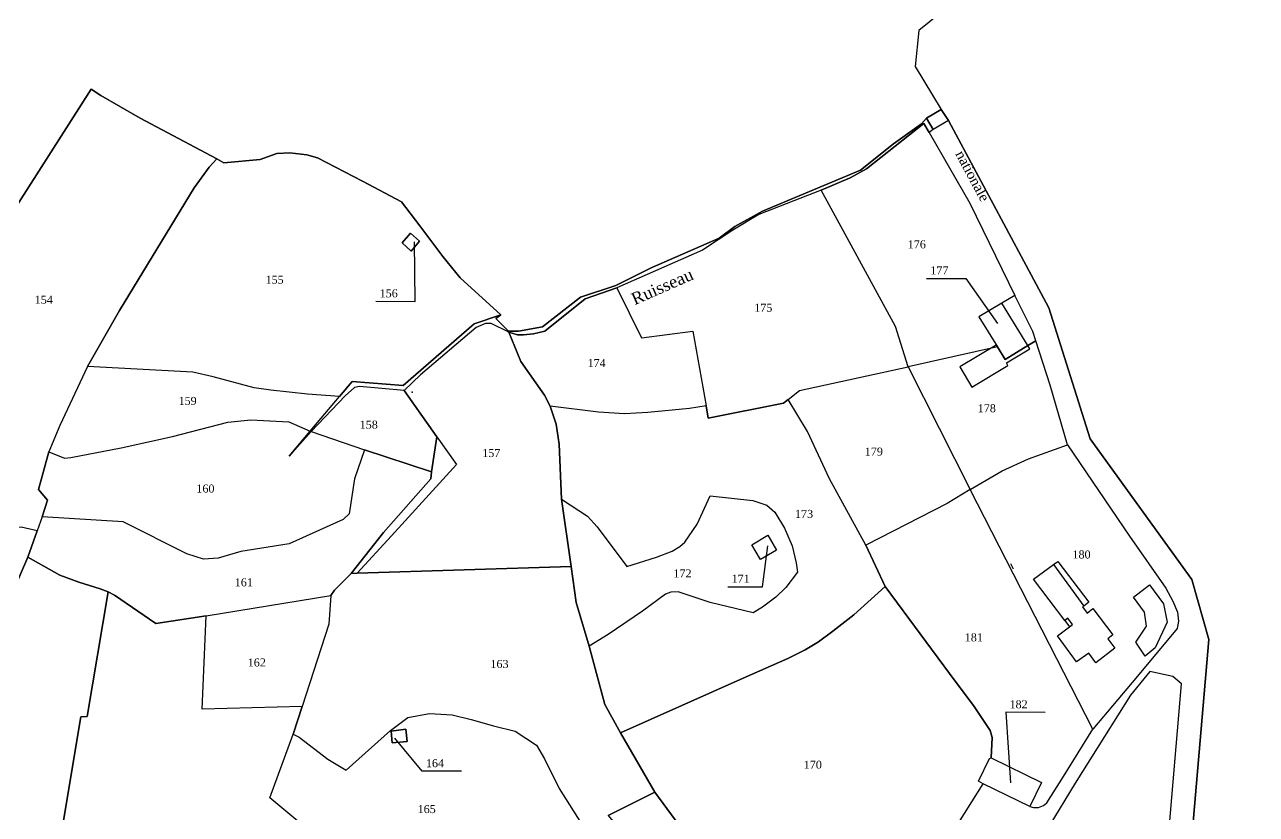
# Model space of a CAD drawing. Extents: x 1205702 to 1209329, y 6150197 to 6152796.
# Drawn here: x 1207962.3 to 1208270.1, y 6152014.1 to 6152211.2 of the extents above; entities that cross this region are included whole.
import ezdxf

# ---------------------------------------------------------------- set-up
doc = ezdxf.new("R2010")
doc.units = 0
doc.linetypes.add('CONTINU', pattern=[0])
doc.layers.get('0').update_dxf_attribs({"linetype": 'CONTINU'})
for name, color, linetype in [('1FLECHEFL', 7, 'CONTINU'), ('1LIEUDIT', 7, 'CONTINU'), ('1PARCELLE', 7, 'CONTINU'), ('1SECTION', 7, 'CONTINU'), ('1SUBDSECT', 7, 'CONTINU'), ('1TRONFLUV', 7, 'CONTINU'), ('1TROUPARCELLE', 7, 'CONTINU'), ('1ZONCOMM', 7, 'CONTINU'), ('3BATIDUR', 7, 'CONTINU'), ('3BATILEGER', 7, 'CONTINU'), ('3CHEMIN', 7, 'CONTINU'), ('3FISCLINE', 7, 'CONTINUOUS'), ('3FLECHEPAR', 7, 'CONTINU'), ('3MURNONMI', 7, 'CONTINU'), ('3PARCELLETEX', 7, 'CONTINU'), ('3PISCINE', 7, 'CONTINUOUS'), ('3PONT', 7, 'CONTINU'), ('3TRONFLUVTEX', 7, 'CONTINU'), ('3ZONCOMMTEX', 7, 'CONTINU')]:
    doc.layers.add(name, color=color, linetype=linetype)
doc.styles.get("Standard").update_dxf_attribs({"font": 'Times New Roman'})

# ---------------------------------------------------------------- blocks, each defined once
blk = doc.blocks.new('FLECHRU1')
blk.add_point((0, 0))
blk = doc.blocks.new('MURNOMI')
blk.add_line((-0.75, 0.5), (0.75, 0.5))

msp = doc.modelspace()

# ---------------------------------------------------------------- linework, layer by layer
at = {"layer": '1LIEUDIT'}
for points in [[(1208126.94, 6152009.87), (1208119.8, 6152019.6), (1208111.21, 6152034.42), (1208107.31, 6152041.48), (1208103.39, 6152056.05), (1208100.13, 6152066.91), (1208098.84, 6152075.91), (1208096.46, 6152092.75), (1208095.87, 6152106.5), (1208095.13, 6152111.5), (1208093.66, 6152115.95), (1208092.23, 6152118.71), (1208086.28, 6152127.14), (1208083.34, 6152134.45), (1208083.24, 6152134.71), (1208080.1, 6152137.87), (1208081.32, 6152138.8), (1208071.15, 6152147.98), (1208066.82, 6152153.31), (1208061.05, 6152160.97), (1208056.5, 6152167.02), (1208046.71, 6152172.11), (1208035.47, 6152177.95), (1208032.88, 6152178.7), (1208028.58, 6152179.2), (1208025.37, 6152179.07), (1208021.19, 6152177.53), (1208012.14, 6152176.76), (1208010.4, 6152177.69), (1207991.23, 6152187.87), (1207981.37, 6152193.52), (1207978.94, 6152195.09), (1207958.43, 6152162.87)], [(1208253.21, 6151999.55), (1208258.19, 6152057.71), (1208253.89, 6152072.72), (1208228.51, 6152107.78), (1208218.21, 6152140.48), (1208193.16, 6152187.32), (1208191.33, 6152190.04), (1208187.63, 6152187.85), (1208186.41, 6152186.49), (1208179.37, 6152181.43), (1208171.17, 6152174.91), (1208146.7, 6152164.69), (1208139.75, 6152160.86), (1208135.87, 6152157.94), (1208118.88, 6152150.48), (1208110.05, 6152146.11), (1208101.24, 6152143.18), (1208091.69, 6152135.74), (1208085.75, 6152134.68), (1208083.24, 6152134.71), (1208083.34, 6152134.45), (1208086.28, 6152127.14), (1208092.23, 6152118.71), (1208093.66, 6152115.95), (1208095.13, 6152111.5), (1208095.87, 6152106.5), (1208096.46, 6152092.75), (1208098.84, 6152075.91), (1208100.13, 6152066.91), (1208103.39, 6152056.05), (1208107.31, 6152041.48), (1208111.21, 6152034.42), (1208119.8, 6152019.6), (1208126.94, 6152009.87)]]:
    msp.add_lwpolyline(points, dxfattribs=at)
at = {"layer": '1PARCELLE'}
for points in [[(1207958.43, 6152162.87), (1207978.94, 6152195.09), (1207981.37, 6152193.52), (1207991.23, 6152187.87), (1208010.4, 6152177.69), (1208010.4, 6152177.69), (1208008.41, 6152175.64), (1208004.73, 6152170.47), (1207986.02, 6152139.82), (1207978.08, 6152125.88), (1207971.18, 6152111.15), (1207968.35, 6152104.57), (1207965.81, 6152095.2), (1207968.09, 6152092.47), (1207966.76, 6152088.31), (1207965.49, 6152084.82), (1207961.45, 6152085.74)], [(1207961.67, 6152004.62), (1207970.15, 6152001.03), (1207976.42, 6152038.41), (1207977.94, 6152038.5), (1207983.23, 6152069.58), (1207983.23, 6152069.58), (1207981.19, 6152070.34), (1207975.88, 6152072), (1207971.13, 6152073.77), (1207963.13, 6152078.24), (1207957.62, 6152065.52)], [(1208108.12, 6152013.76), (1208119.8, 6152019.6), (1208111.21, 6152034.42), (1208107.31, 6152041.48), (1208103.39, 6152056.05), (1208100.13, 6152066.91), (1208098.84, 6152075.91), (1208045.44, 6152074.28), (1208043.89, 6152074.17), (1208039.78, 6152070.04), (1208038.8, 6152068.73), (1208038.38, 6152061.52), (1208031.69, 6152041.02), (1208029.4, 6152034.09), (1208030.93, 6152033.34), (1208038.12, 6152027.82), (1208042.69, 6152025.08), (1208053.77, 6152034.95), (1208058.07, 6152038.23), (1208063.48, 6152039.24), (1208069.13, 6152038.88), (1208073.87, 6152037.73), (1208079.45, 6152036.12), (1208084.89, 6152034.79), (1208090.24, 6152031.34), (1208092.25, 6152027.95), (1208095.9, 6152020.49), (1208102.01, 6152010.79)], [(1208194.32, 6152009.76), (1208201.83, 6152021.65), (1208200.6, 6152022.37), (1208203.38, 6152028.02), (1208203.79, 6152028.13), (1208204.06, 6152033.21), (1208203.54, 6152035), (1208199.56, 6152041.01), (1208193.43, 6152049.24), (1208177.36, 6152070.92), (1208169.53, 6152063.87), (1208164.28, 6152059.81), (1208160.68, 6152057.13), (1208157.33, 6152055.16), (1208153, 6152052.99), (1208141.85, 6152048.09), (1208111.21, 6152034.42), (1208111.21, 6152034.42), (1208119.8, 6152019.6), (1208126.94, 6152009.87)], [(1208054.45, 6151992.57), (1208023.59, 6152018.2), (1208029.4, 6152034.09), (1208031.69, 6152041.02), (1208006.7, 6152040.32), (1208007.71, 6152063.62), (1207995.08, 6152061.73), (1207984.82, 6152068.8), (1207983.23, 6152069.58), (1207977.94, 6152038.5), (1207976.42, 6152038.41), (1207970.15, 6152001.03)], [(1208247.93, 6152006.54), (1208251.36, 6152046.67), (1208249.15, 6152048.46), (1208243.42, 6152049.72), (1208238.64, 6152043.81), (1208232.14, 6152033.52), (1208224.77, 6152021.85), (1208218.19, 6152010.99)]]:
    msp.add_lwpolyline(points, dxfattribs=at)
for points in [[(1208209.75, 6152143.61), (1208206.49, 6152141.69), (1208200.75, 6152138.28), (1208205.35, 6152130.8), (1208183.1, 6152125.81), (1208179.9, 6152135.85), (1208161.33, 6152169.92), (1208168.57, 6152172.96), (1208172.63, 6152175.25), (1208176.24, 6152178.03), (1208186.95, 6152186.58), (1208188.32, 6152184.27), (1208198.5, 6152166.69), (1208209.75, 6152143.61)], [(1208032.98, 6152118.94), (1208023.89, 6152119.95), (1208019.68, 6152120.56), (1208009.43, 6152123.33), (1208004.4, 6152124.48), (1207978.08, 6152125.88), (1207986.02, 6152139.82), (1208004.73, 6152170.47), (1208008.41, 6152175.64), (1208010.4, 6152177.69), (1208012.14, 6152176.76), (1208021.19, 6152177.53), (1208025.37, 6152179.07), (1208028.58, 6152179.2), (1208032.88, 6152178.7), (1208035.47, 6152177.95), (1208046.71, 6152172.11), (1208056.5, 6152167.02), (1208061.05, 6152160.97), (1208066.82, 6152153.31), (1208071.15, 6152147.98), (1208081.32, 6152138.8), (1208074.65, 6152136.49), (1208056.89, 6152121.09), (1208044.18, 6152122.11), (1208040.97, 6152118.41), (1208032.98, 6152118.94)], [(1208183.1, 6152125.81), (1208179.9, 6152135.85), (1208161.33, 6152169.92), (1208145.74, 6152163.83), (1208139.29, 6152159.92), (1208131.66, 6152154.9), (1208110.31, 6152145.53), (1208116.42, 6152133.02), (1208129.27, 6152134.72), (1208132.6, 6152116.02), (1208133.1, 6152113), (1208151.89, 6152116.69), (1208153.11, 6152117.61), (1208155.96, 6152119.87), (1208183.1, 6152125.81)], [(1208056.66, 6152156.78), (1208058.9, 6152154.64), (1208060.95, 6152157.17), (1208058.75, 6152159.2), (1208056.66, 6152156.78)], [(1208093.66, 6152115.95), (1208092.23, 6152118.71), (1208086.28, 6152127.14), (1208083.34, 6152134.45), (1208085.44, 6152133.78), (1208086.98, 6152133.74), (1208089.48, 6152133.99), (1208092.33, 6152134.72), (1208102.39, 6152142.75), (1208110.31, 6152145.53), (1208116.42, 6152133.02), (1208129.27, 6152134.72), (1208132.6, 6152116.02), (1208128.44, 6152115.35), (1208117.99, 6152114.36), (1208112.21, 6152114.06), (1208105.72, 6152114.44), (1208093.66, 6152115.95)], [(1208209.75, 6152143.61), (1208206.49, 6152141.69), (1208200.75, 6152138.28), (1208205.35, 6152130.8), (1208207.32, 6152127.6), (1208212.95, 6152131.14), (1208215, 6152132.25), (1208214.2, 6152134.63), (1208209.75, 6152143.61)], [(1208064.02, 6152099.6), (1208063.79, 6152097.81), (1208052.03, 6152084.39), (1208043.89, 6152074.17), (1208045.44, 6152074.28), (1208098.84, 6152075.91), (1208096.46, 6152092.75), (1208095.87, 6152106.5), (1208095.13, 6152111.5), (1208093.66, 6152115.95), (1208092.23, 6152118.71), (1208086.28, 6152127.14), (1208083.34, 6152134.45), (1208078.93, 6152136.57), (1208077.45, 6152136.57), (1208075.16, 6152135.57), (1208061.26, 6152123.8), (1208057.2, 6152119.86), (1208065.28, 6152108.35), (1208064.02, 6152099.6)], [(1208205.35, 6152130.8), (1208183.1, 6152125.81), (1208198.59, 6152095.19), (1208206.53, 6152099.86), (1208213.09, 6152102.8), (1208222.89, 6152106.35), (1208218.53, 6152121.21), (1208215, 6152132.25), (1208212.95, 6152131.14), (1208207.32, 6152127.6), (1208205.35, 6152130.8)], [(1208040.97, 6152118.41), (1208032.98, 6152118.94), (1208023.89, 6152119.95), (1208019.68, 6152120.56), (1208009.43, 6152123.33), (1208004.4, 6152124.48), (1207978.08, 6152125.88), (1207971.18, 6152111.15), (1207968.35, 6152104.57), (1207972.32, 6152103.02), (1207973.9, 6152103.19), (1207986.47, 6152105.56), (1207999.3, 6152108.4), (1208013.08, 6152111.96), (1208018.89, 6152112.55), (1208028.33, 6152112.09), (1208033.68, 6152109.71), (1208040.97, 6152118.41)], [(1208183.1, 6152125.81), (1208198.59, 6152095.19), (1208192.77, 6152091.7), (1208172.52, 6152081.23), (1208163.38, 6152097.85), (1208157.9, 6152109.65), (1208153.11, 6152117.61), (1208155.96, 6152119.87), (1208183.1, 6152125.81)], [(1208033.95, 6152109.67), (1208047.27, 6152105.04), (1208064.02, 6152099.6), (1208065.28, 6152108.35), (1208057.2, 6152119.86), (1208046.02, 6152120.88), (1208044.74, 6152120.62), (1208042.4, 6152118.57), (1208033.95, 6152109.67)], [(1208103.39, 6152056.05), (1208107.31, 6152041.48), (1208111.21, 6152034.42), (1208141.85, 6152048.09), (1208153, 6152052.99), (1208157.33, 6152055.16), (1208160.68, 6152057.13), (1208164.28, 6152059.81), (1208169.53, 6152063.87), (1208177.36, 6152070.92), (1208172.52, 6152081.23), (1208163.38, 6152097.85), (1208157.9, 6152109.65), (1208153.11, 6152117.61), (1208151.89, 6152116.69), (1208133.1, 6152113), (1208132.6, 6152116.02), (1208128.44, 6152115.35), (1208117.99, 6152114.36), (1208112.21, 6152114.06), (1208105.72, 6152114.44), (1208093.66, 6152115.95), (1208095.13, 6152111.5), (1208095.87, 6152106.5), (1208096.46, 6152092.75), (1208102.95, 6152088.53), (1208105.38, 6152085.85), (1208112.76, 6152075.92), (1208120.21, 6152078.25), (1208124.14, 6152079.79), (1208126, 6152080.94), (1208127.31, 6152082.05), (1208130.39, 6152086.52), (1208133.59, 6152093.54), (1208144.26, 6152092.4), (1208147.72, 6152091.26), (1208149.78, 6152089.51), (1208152.2, 6152085.54), (1208154.07, 6152081.09), (1208155.1, 6152076.87), (1208155.39, 6152074.5), (1208152.47, 6152070.71), (1208150.03, 6152068.3), (1208146.65, 6152065.78), (1208144.38, 6152064.34), (1208133.63, 6152066.94), (1208125.63, 6152069.63), (1208123.81, 6152069.52), (1208122.45, 6152068.99), (1208116.66, 6152064.8), (1208108.15, 6152058.99), (1208103.39, 6152056.05)], [(1207963.13, 6152078.24), (1207965.49, 6152084.82), (1207961.45, 6152085.74), (1207959.21, 6152085.65), (1207956.9, 6152087.03), (1207956.39, 6152087.79), (1207957.05, 6152098.44), (1207956.92, 6152102.06), (1207955.9, 6152105.72), (1207953.76, 6152110.19), (1207952.37, 6152111.47), (1207950.9, 6152112.38), (1207949.11, 6152112.94), (1207940.35, 6152113.45), (1207937.25, 6152106.87), (1207934.33, 6152096.47), (1207932.5, 6152091.88), (1207930.93, 6152088.97), (1207957.62, 6152065.52), (1207963.13, 6152078.24)], [(1208033.95, 6152109.67), (1208047.27, 6152105.04), (1208044.76, 6152097.81), (1208043.43, 6152089.06), (1208041.95, 6152087.71), (1208028.42, 6152081.6), (1208016.37, 6152079.64), (1208010.66, 6152078.04), (1208006.99, 6152077.77), (1208002.88, 6152079.09), (1207986.94, 6152087.1), (1207966.76, 6152088.31), (1207968.09, 6152092.47), (1207965.81, 6152095.2), (1207968.35, 6152104.57), (1207972.32, 6152103.02), (1207973.9, 6152103.19), (1207986.47, 6152105.56), (1207999.3, 6152108.4), (1208013.08, 6152111.96), (1208018.89, 6152112.55), (1208028.33, 6152112.09), (1208033.68, 6152109.71), (1208028.4, 6152103.47), (1208033.95, 6152109.67)], [(1208047.27, 6152105.04), (1208044.76, 6152097.81), (1208043.43, 6152089.06), (1208041.95, 6152087.71), (1208028.42, 6152081.6), (1208016.37, 6152079.64), (1208010.66, 6152078.04), (1208006.99, 6152077.77), (1208002.88, 6152079.09), (1207986.94, 6152087.1), (1207966.76, 6152088.31), (1207965.49, 6152084.82), (1207963.13, 6152078.24), (1207971.13, 6152073.77), (1207975.88, 6152072), (1207981.19, 6152070.34), (1207983.23, 6152069.58), (1207984.82, 6152068.8), (1207995.08, 6152061.73), (1208007.71, 6152063.62), (1208038.8, 6152068.73), (1208039.78, 6152070.04), (1208043.89, 6152074.17), (1208052.03, 6152084.39), (1208063.79, 6152097.81), (1208064.02, 6152099.6), (1208047.27, 6152105.04)], [(1208229.17, 6152035.36), (1208198.59, 6152095.19), (1208206.53, 6152099.86), (1208213.09, 6152102.8), (1208222.89, 6152106.35), (1208238.34, 6152083.54), (1208247.4, 6152070.54), (1208249.2, 6152067.25), (1208250.36, 6152064.55), (1208250.56, 6152062.3), (1208250.3, 6152060.46), (1208240.36, 6152048.58), (1208229.17, 6152035.36)], [(1208229.17, 6152035.36), (1208198.59, 6152095.19), (1208192.77, 6152091.7), (1208172.52, 6152081.23), (1208177.36, 6152070.92), (1208193.43, 6152049.24), (1208199.56, 6152041.01), (1208203.54, 6152035), (1208204.06, 6152033.21), (1208203.79, 6152028.13), (1208216.36, 6152022.01), (1208213.5, 6152016.05), (1208214.4, 6152015.79), (1208215.64, 6152015.79), (1208216.91, 6152016.25), (1208217.71, 6152016.93), (1208221.85, 6152023.46), (1208229.17, 6152035.36)], [(1208100.13, 6152066.91), (1208098.84, 6152075.91), (1208096.46, 6152092.75), (1208102.95, 6152088.53), (1208105.38, 6152085.85), (1208112.76, 6152075.92), (1208120.21, 6152078.25), (1208124.14, 6152079.79), (1208126, 6152080.94), (1208127.31, 6152082.05), (1208130.39, 6152086.52), (1208133.59, 6152093.54), (1208144.26, 6152092.4), (1208147.72, 6152091.26), (1208149.78, 6152089.51), (1208152.2, 6152085.54), (1208154.07, 6152081.09), (1208155.1, 6152076.87), (1208155.39, 6152074.5), (1208152.47, 6152070.71), (1208150.03, 6152068.3), (1208146.65, 6152065.78), (1208144.38, 6152064.34), (1208133.63, 6152066.94), (1208125.63, 6152069.63), (1208123.81, 6152069.52), (1208122.45, 6152068.99), (1208116.66, 6152064.8), (1208108.15, 6152058.99), (1208103.39, 6152056.05), (1208100.13, 6152066.91)], [(1208150.2, 6152080.04), (1208146.18, 6152077.65), (1208144, 6152081.38), (1208148.02, 6152083.77), (1208150.2, 6152080.04)], [(1208007.71, 6152063.62), (1208038.8, 6152068.73), (1208038.38, 6152061.52), (1208031.69, 6152041.02), (1208006.7, 6152040.32), (1208007.71, 6152063.62)], [(1208054.45, 6151992.57), (1208023.59, 6152018.2), (1208029.4, 6152034.09), (1208030.93, 6152033.34), (1208038.12, 6152027.82), (1208042.69, 6152025.08), (1208053.77, 6152034.95), (1208058.07, 6152038.23), (1208063.48, 6152039.24), (1208069.13, 6152038.88), (1208073.87, 6152037.73), (1208079.45, 6152036.12), (1208084.89, 6152034.79), (1208090.24, 6152031.34), (1208092.25, 6152027.95), (1208095.9, 6152020.49), (1208102.01, 6152010.79), (1208061.58, 6151986.54), (1208054.45, 6151992.57)], [(1208057.56, 6152035.29), (1208053.88, 6152034.86), (1208054.13, 6152031.9), (1208057.91, 6152032.27), (1208057.56, 6152035.29)], [(1208203.79, 6152028.13), (1208216.36, 6152022.01), (1208213.5, 6152016.05), (1208201.83, 6152021.65), (1208200.6, 6152022.37), (1208203.38, 6152028.02), (1208203.79, 6152028.13)], [(1208119.8, 6152019.6), (1208108.12, 6152013.76), (1208130, 6151987.13), (1208134.36, 6151976.86), (1208145.29, 6151999.23), (1208140.69, 6152000.55), (1208134.94, 6152003.44), (1208130.84, 6152006.33), (1208126.94, 6152009.87), (1208119.8, 6152019.6)]]:
    msp.add_lwpolyline(points, close=True, dxfattribs=at)
at = {"layer": '1SECTION'}
msp.add_lwpolyline([(1207958.43, 6152162.87), (1207978.94, 6152195.09), (1207981.37, 6152193.52), (1207991.23, 6152187.87), (1208010.4, 6152177.69), (1208012.14, 6152176.76), (1208021.19, 6152177.53), (1208025.37, 6152179.07), (1208028.58, 6152179.2), (1208032.88, 6152178.7), (1208035.47, 6152177.95), (1208046.71, 6152172.11), (1208056.5, 6152167.02), (1208061.05, 6152160.97), (1208066.82, 6152153.31), (1208071.15, 6152147.98), (1208081.32, 6152138.8), (1208080.1, 6152137.87), (1208083.24, 6152134.71), (1208085.75, 6152134.68), (1208091.69, 6152135.74), (1208101.24, 6152143.18), (1208110.05, 6152146.11), (1208118.88, 6152150.48), (1208135.87, 6152157.94), (1208139.75, 6152160.86), (1208146.7, 6152164.69), (1208171.17, 6152174.91), (1208179.37, 6152181.43), (1208186.41, 6152186.49), (1208187.63, 6152187.85), (1208191.33, 6152190.04), (1208193.16, 6152187.32), (1208218.21, 6152140.48), (1208228.51, 6152107.78), (1208253.89, 6152072.72), (1208258.19, 6152057.71), (1208253.21, 6151999.55)], dxfattribs=at)
at = {"layer": '1SUBDSECT'}
msp.add_lwpolyline([(1208253.21, 6151999.55), (1208258.19, 6152057.71), (1208253.89, 6152072.72), (1208228.51, 6152107.78), (1208218.21, 6152140.48), (1208193.16, 6152187.32), (1208191.33, 6152190.04), (1208187.63, 6152187.85), (1208186.41, 6152186.49), (1208179.37, 6152181.43), (1208171.17, 6152174.91), (1208146.7, 6152164.69), (1208139.75, 6152160.86), (1208135.87, 6152157.94), (1208118.88, 6152150.48), (1208110.05, 6152146.11), (1208101.24, 6152143.18), (1208091.69, 6152135.74), (1208085.75, 6152134.68), (1208083.24, 6152134.71), (1208080.1, 6152137.87), (1208081.32, 6152138.8), (1208071.15, 6152147.98), (1208066.82, 6152153.31), (1208061.05, 6152160.97), (1208056.5, 6152167.02), (1208046.71, 6152172.11), (1208035.47, 6152177.95), (1208032.88, 6152178.7), (1208028.58, 6152179.2), (1208025.37, 6152179.07), (1208021.19, 6152177.53), (1208012.14, 6152176.76), (1208010.4, 6152177.69), (1207991.23, 6152187.87), (1207981.37, 6152193.52), (1207978.94, 6152195.09), (1207958.43, 6152162.87)], dxfattribs=at)
at = {"layer": '1TRONFLUV'}
msp.add_lwpolyline([(1208040.97, 6152118.41), (1208044.18, 6152122.11), (1208056.89, 6152121.09), (1208074.65, 6152136.49), (1208081.32, 6152138.8), (1208080.1, 6152137.87), (1208083.24, 6152134.71), (1208085.75, 6152134.68), (1208091.69, 6152135.74), (1208101.24, 6152143.18), (1208110.05, 6152146.11), (1208118.88, 6152150.48), (1208135.87, 6152157.94), (1208139.75, 6152160.86), (1208146.7, 6152164.69), (1208171.17, 6152174.91), (1208179.37, 6152181.43), (1208186.41, 6152186.49), (1208187.63, 6152187.85), (1208189.35, 6152185.05), (1208188.32, 6152184.27), (1208186.95, 6152186.58), (1208176.24, 6152178.03), (1208172.63, 6152175.25), (1208168.57, 6152172.96), (1208161.33, 6152169.92), (1208145.74, 6152163.83), (1208139.29, 6152159.92), (1208131.66, 6152154.9), (1208110.31, 6152145.53), (1208102.39, 6152142.75), (1208092.33, 6152134.72), (1208089.48, 6152133.99), (1208086.98, 6152133.74), (1208085.44, 6152133.78), (1208083.34, 6152134.45), (1208078.93, 6152136.57), (1208077.45, 6152136.57), (1208075.16, 6152135.57), (1208061.26, 6152123.8), (1208057.2, 6152119.86), (1208046.02, 6152120.88), (1208044.74, 6152120.62), (1208042.4, 6152118.57), (1208033.95, 6152109.67), (1208028.4, 6152103.47), (1208033.68, 6152109.71), (1208040.97, 6152118.41)], close=True, dxfattribs=at)
at = {"layer": '1TROUPARCELLE'}
for points in [[(1208056.66, 6152156.78), (1208058.75, 6152159.2), (1208060.95, 6152157.17), (1208058.9, 6152154.64), (1208056.66, 6152156.78)], [(1208144, 6152081.38), (1208148.02, 6152083.77), (1208150.2, 6152080.04), (1208146.18, 6152077.65), (1208144, 6152081.38)], [(1208053.88, 6152034.86), (1208057.56, 6152035.29), (1208057.91, 6152032.27), (1208054.13, 6152031.9), (1208053.88, 6152034.86)]]:
    msp.add_lwpolyline(points, close=True, dxfattribs=at)
at = {"layer": '1ZONCOMM'}
msp.add_lwpolyline([(1208220.59, 6152238.02), (1208185.73, 6152209.76), (1208184.82, 6152200.78), (1208191.33, 6152190.04), (1208193.16, 6152187.32), (1208218.21, 6152140.48), (1208228.51, 6152107.78), (1208253.89, 6152072.72), (1208258.19, 6152057.71), (1208253.21, 6151999.55), (1208240.96, 6151962.1), (1208238.52, 6151947.57), (1208243.81, 6151943.99), (1208247.54, 6151942.85), (1208257.56, 6151947.65), (1208285.07, 6151968.09)], dxfattribs=at)
msp.add_lwpolyline([(1208220.59, 6152238.02), (1208185.73, 6152209.76), (1208184.82, 6152200.78), (1208191.33, 6152190.04), (1208193.16, 6152187.32), (1208218.21, 6152140.48), (1208228.51, 6152107.78), (1208253.89, 6152072.72), (1208258.19, 6152057.71), (1208253.21, 6151999.55), (1208240.96, 6151962.1), (1208238.52, 6151947.57), (1208243.81, 6151943.99), (1208247.54, 6151942.85), (1208257.56, 6151947.65), (1208285.07, 6151968.09)], dxfattribs=at)
msp.add_lwpolyline([(1208220.59, 6152238.02), (1208185.73, 6152209.76), (1208184.82, 6152200.78), (1208191.33, 6152190.04), (1208193.16, 6152187.32), (1208218.21, 6152140.48), (1208228.51, 6152107.78), (1208253.89, 6152072.72), (1208258.19, 6152057.71), (1208253.21, 6151999.55), (1208240.96, 6151962.1), (1208238.52, 6151947.57), (1208243.81, 6151943.99), (1208247.54, 6151942.85), (1208257.56, 6151947.65), (1208285.07, 6151968.09)], dxfattribs=at)
msp.add_lwpolyline([(1208220.59, 6152238.02), (1208185.73, 6152209.76), (1208184.82, 6152200.78), (1208191.33, 6152190.04), (1208193.16, 6152187.32), (1208218.21, 6152140.48), (1208228.51, 6152107.78), (1208253.89, 6152072.72), (1208258.19, 6152057.71), (1208253.21, 6151999.55), (1208240.96, 6151962.1), (1208238.52, 6151947.57), (1208243.81, 6151943.99), (1208247.54, 6151942.85), (1208257.56, 6151947.65), (1208285.07, 6151968.09)], dxfattribs=at)
at = {"layer": '3BATIDUR'}
for points in [[(1208058.9, 6152154.64), (1208056.66, 6152156.78), (1208058.75, 6152159.2), (1208060.95, 6152157.17), (1208058.9, 6152154.64)], [(1208206.49, 6152141.69), (1208200.75, 6152138.28), (1208205.35, 6152130.8), (1208207.32, 6152127.6), (1208212.95, 6152131.14), (1208206.49, 6152141.69)], [(1208205.35, 6152130.8), (1208205.09, 6152131.22), (1208195.95, 6152125.78), (1208198.93, 6152120.75), (1208207.99, 6152126.14), (1208207.6, 6152126.79), (1208213.47, 6152130.28), (1208212.95, 6152131.14), (1208212.95, 6152131.14), (1208207.32, 6152127.6), (1208205.35, 6152130.8)], [(1208146.18, 6152077.65), (1208144, 6152081.38), (1208148.02, 6152083.77), (1208150.2, 6152080.04), (1208146.18, 6152077.65)], [(1208222.18, 6152062.43), (1208214.41, 6152072.76), (1208219.35, 6152076.41), (1208226.91, 6152066.04), (1208226.64, 6152065.83), (1208227.77, 6152064.27), (1208229.22, 6152065.43), (1208234.18, 6152058.91), (1208232.96, 6152057.87), (1208234.72, 6152055.52), (1208229.94, 6152051.92), (1208228.17, 6152054.32), (1208225.13, 6152052.1), (1208220.34, 6152058.65), (1208223.35, 6152060.87), (1208224.12, 6152061.43), (1208222.93, 6152063.01), (1208222.18, 6152062.43)], [(1208053.88, 6152034.86), (1208054.13, 6152031.9), (1208057.91, 6152032.27), (1208057.56, 6152035.29), (1208053.88, 6152034.86)]]:
    msp.add_lwpolyline(points, close=True, dxfattribs=at)
at = {"layer": '3BATILEGER'}
msp.add_lwpolyline([(1208223.35, 6152060.87), (1208224.12, 6152061.43), (1208222.93, 6152063.01), (1208222.18, 6152062.43), (1208223.35, 6152060.87)], close=True, dxfattribs=at)
at = {"layer": '3CHEMIN'}
msp.add_lwpolyline([(1208065.28, 6152108.35), (1208070.2, 6152101.44), (1208054.01, 6152083.59), (1208045.44, 6152074.28)], dxfattribs=at)
at = {"layer": '3FISCLINE'}
msp.add_lwpolyline([(1208219.35, 6152076.41), (1208220.43, 6152077.22), (1208228.22, 6152067.05), (1208226.91, 6152066.04)], dxfattribs=at)
at = {"layer": '3FLECHEPAR'}
for points in [[(1208050.11, 6152142.15), (1208059.9, 6152142.13), (1208059.76, 6152157.01)], [(1208187.68, 6152147.87), (1208197.47, 6152147.85), (1208205.35, 6152136.64)], [(1208138, 6152070.9), (1208146.69, 6152070.89), (1208148.04, 6152081.08)], [(1208217.25, 6152039.51), (1208207.47, 6152039.53), (1208208.67, 6152021.9)], [(1208071.45, 6152024.81), (1208061.66, 6152024.83), (1208054.85, 6152033.05)]]:
    msp.add_lwpolyline(points, dxfattribs=at)
at = {"layer": '3PISCINE'}
msp.add_lwpolyline([(1208239.93, 6152057.06), (1208242.62, 6152061.07), (1208242.07, 6152064.55), (1208239.35, 6152068.32), (1208243.33, 6152071.38), (1208246.85, 6152066.58), (1208247.8, 6152062.04), (1208244.79, 6152055.66), (1208242.29, 6152053.51), (1208239.93, 6152057.06)], close=True, dxfattribs=at)
at = {"layer": '3PONT'}
msp.add_lwpolyline([(1208189.35, 6152185.05), (1208187.63, 6152187.85), (1208191.33, 6152190.04), (1208193.16, 6152187.32), (1208189.35, 6152185.05)], close=True, dxfattribs=at)

# ---------------------------------------------------------------- block references
at = {"layer": '1FLECHEFL', "rotation": 41}
msp.add_blockref('FLECHRU1', (1208059.14, 6152119.44), dxfattribs=at)
at = {"layer": '3MURNONMI', "rotation": 297.2}
msp.add_blockref('MURNOMI', (1208208.52, 6152075.77), dxfattribs=at)

# ---------------------------------------------------------------- texts
at = {"layer": '3PARCELLETEX'}
for s, p in [('176', (1208182.96, 6152155.38)), ('177', (1208188.6, 6152148.87)), ('155', (1208022.52, 6152146.53)), ('156', (1208051.03, 6152143.15)), ('154', (1207964.86, 6152141.54)), ('175', (1208144.61, 6152139.53)), ('174', (1208102.97, 6152125.75)), ('159', (1208000.79, 6152116.28)), ('178', (1208200.44, 6152114.46)), ('158', (1208046.04, 6152110.36)), ('157', (1208076.65, 6152103.26)), ('179', (1208172.22, 6152103.63)), ('160', (1208005.25, 6152094.4)), ('173', (1208154.79, 6152088.07)), ('180', (1208224.11, 6152077.94)), ('172', (1208124.42, 6152073.22)), ('171', (1208138.94, 6152071.9)), ('161', (1208014.84, 6152071)), ('181', (1208197.2, 6152057.25)), ('162', (1208018.08, 6152050.97)), ('163', (1208078.71, 6152050.6)), ('182', (1208208.39, 6152040.53)), ('164', (1208062.59, 6152025.83)), ('170', (1208156.98, 6152025.44)), ('165', (1208060.52, 6152014.37))]:
    msp.add_text(s, height=2, dxfattribs=at).set_placement(p)
at = {"layer": '3TRONFLUVTEX'}
msp.add_text('Ruisseau', height=3, rotation=23.7, dxfattribs=at).set_placement((1208114.74, 6152141.17))
at = {"layer": '3ZONCOMMTEX'}
msp.add_text('nationale', height=2.5, rotation=298.3, dxfattribs=at).set_placement((1208194.78, 6152178.96))
msp.add_text('nationale', height=2.5, rotation=298.3, dxfattribs=at).set_placement((1208194.78, 6152178.96))
msp.add_text('nationale', height=2.5, rotation=298.3, dxfattribs=at).set_placement((1208194.78, 6152178.96))
msp.add_text('nationale', height=2.5, rotation=298.3, dxfattribs=at).set_placement((1208194.78, 6152178.96))

doc.saveas('drawing.dxf')
